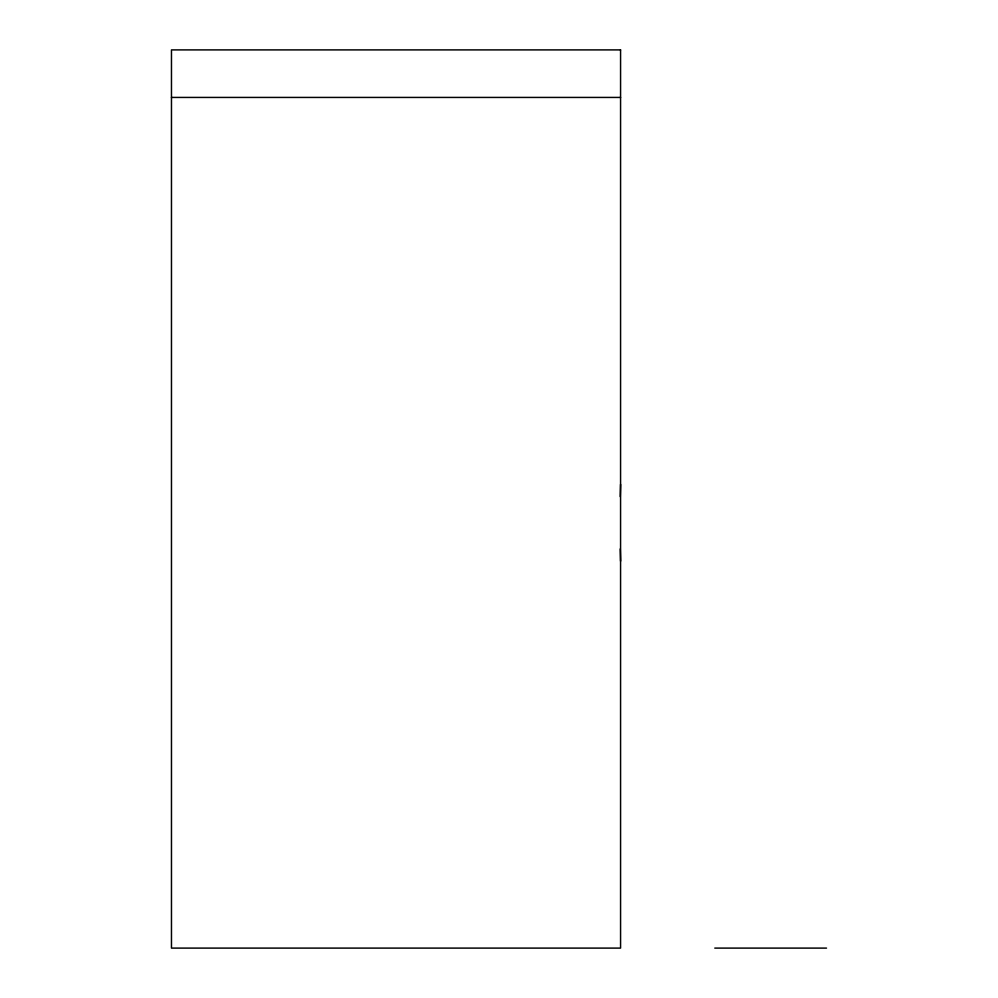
<?xml version="1.0" encoding="UTF-8"?>
<svg xmlns="http://www.w3.org/2000/svg" width="998" height="998" viewBox="0 0 998 998"><rect width="100%" height="100%" fill="white"/><g stroke="black" fill="none" stroke-linecap="round" stroke-linejoin="round"><path stroke-width="1.5" d="M620.257 496.63L620.569 484.379M171.469 97.43L620.569 97.43M714.78 948.1L826.531 948.1M620.257 548.9L620.569 561.15M620.569 49.9L171.469 49.9L171.469 948.1L620.569 948.1L620.569 49.9"/></g></svg>
